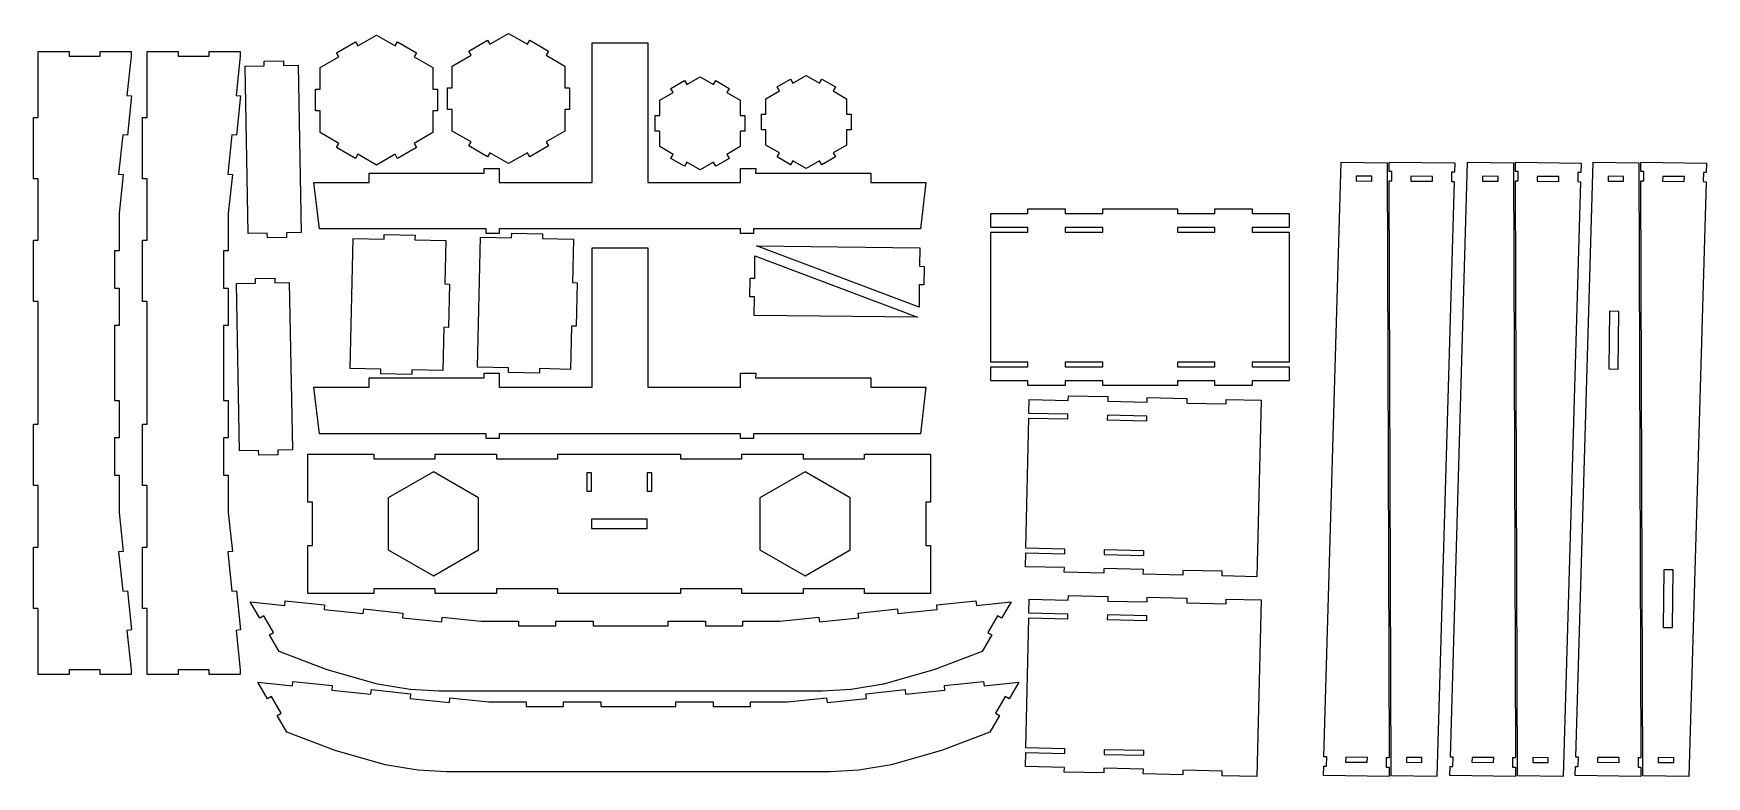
# Model space of a CAD drawing. Header units: millimetres. Extents: x -249 to 652, y -488 to -89.
import ezdxf

# ---------------------------------------------------------------- set-up
doc = ezdxf.new("R2010")
doc.units = ezdxf.units.MM
doc.header["$MEASUREMENT"] = 0

msp = doc.modelspace()

# ---------------------------------------------------------------- linework, layer by layer
for points in [[(-53.88, -153.64), (-63.99, -159.48), (-74.09, -153.64), (-75.34, -155.81), (-85.44, -149.97), (-84.19, -147.81), (-94.3, -141.98), (-94.3, -130.31), (-96.8, -130.31), (-96.8, -118.64), (-94.3, -118.64), (-94.3, -106.98), (-84.19, -101.14), (-85.44, -98.98), (-75.34, -93.14), (-74.09, -95.31), (-63.99, -89.48), (-53.88, -95.31), (-52.63, -93.14), (-42.53, -98.98), (-43.78, -101.14), (-33.67, -106.98), (-33.67, -118.64), (-31.17, -118.64), (-31.17, -130.31), (-33.67, -130.31), (-33.67, -141.98), (-43.78, -147.81), (-42.53, -149.97), (-52.63, -155.81)], [(17.19, -152.81), (7.09, -158.65), (-3.02, -152.81), (-4.27, -154.98), (-14.37, -149.15), (-13.12, -146.98), (-23.23, -141.15), (-23.23, -129.48), (-25.73, -129.48), (-25.73, -117.81), (-23.23, -117.81), (-23.23, -106.15), (-13.12, -100.31), (-14.37, -98.15), (-4.27, -92.32), (-3.02, -94.48), (7.09, -88.65), (17.19, -94.48), (18.44, -92.32), (28.54, -98.15), (27.29, -100.31), (37.4, -106.15), (37.4, -117.81), (39.9, -117.81), (39.9, -129.48), (37.4, -129.48), (37.4, -141.15), (27.29, -146.98), (28.54, -149.15), (18.44, -154.98)], [(-246.11, -433.35), (-246.11, -397.85), (-248.61, -397.85), (-248.61, -364.85), (-246.11, -364.85), (-246.11, -331.85), (-248.61, -331.85), (-248.61, -298.85), (-246.11, -298.85), (-246.11, -232.85), (-248.61, -232.85), (-248.61, -199.85), (-246.11, -199.85), (-246.11, -166.85), (-248.61, -166.85), (-248.61, -133.85), (-246.11, -133.85), (-246.11, -98.35), (-229.44, -98.35), (-229.44, -100.85), (-212.78, -100.85), (-212.78, -98.35), (-196.11, -98.35), (-196.11, -100.85), (-198.33, -121.98), (-195.84, -122.24), (-198.06, -143.37), (-200.55, -143.1), (-202.77, -164.23), (-200.28, -164.49), (-202.49, -185.49), (-202.49, -205.48), (-204.99, -205.48), (-204.99, -225.6), (-202.49, -225.6), (-202.49, -245.73), (-204.99, -245.73), (-204.99, -285.98), (-202.49, -285.98), (-202.49, -306.1), (-204.99, -306.1), (-204.99, -326.23), (-202.49, -326.23), (-202.49, -346.22), (-200.28, -367.22), (-202.77, -367.48), (-200.55, -388.6), (-198.06, -388.34), (-195.84, -409.47), (-198.33, -409.73), (-196.11, -430.85), (-196.11, -433.35), (-212.78, -433.35), (-212.78, -430.85), (-229.44, -430.85), (-229.44, -433.35)], [(-187.38, -433.35), (-187.38, -397.85), (-189.88, -397.85), (-189.88, -364.85), (-187.38, -364.85), (-187.38, -331.85), (-189.88, -331.85), (-189.88, -298.85), (-187.38, -298.85), (-187.38, -232.85), (-189.88, -232.85), (-189.88, -199.85), (-187.38, -199.85), (-187.38, -166.85), (-189.88, -166.85), (-189.88, -133.85), (-187.38, -133.85), (-187.38, -98.35), (-170.72, -98.35), (-170.72, -100.85), (-154.05, -100.85), (-154.05, -98.35), (-137.38, -98.35), (-137.38, -100.85), (-139.6, -121.98), (-137.12, -122.24), (-139.34, -143.37), (-141.82, -143.1), (-144.04, -164.23), (-141.56, -164.49), (-143.76, -185.49), (-143.76, -205.48), (-146.26, -205.48), (-146.26, -225.6), (-143.76, -225.6), (-143.76, -245.73), (-146.26, -245.73), (-146.26, -285.98), (-143.76, -285.98), (-143.76, -306.1), (-146.26, -306.1), (-146.26, -326.23), (-143.76, -326.23), (-143.76, -346.22), (-141.56, -367.22), (-144.04, -367.48), (-141.82, -388.6), (-139.34, -388.34), (-137.12, -409.47), (-139.6, -409.73), (-137.38, -430.85), (-137.38, -433.35), (-154.05, -433.35), (-154.05, -430.85), (-170.72, -430.85), (-170.72, -433.35)], [(-68.02, -168.72), (-68.02, -163.72), (-6.02, -163.72), (-6.1, -161.22), (1.98, -161.22), (1.98, -168.72), (51.98, -168.72), (51.98, -93.72), (81.98, -93.72), (81.98, -168.72), (131.98, -168.72), (131.98, -161.22), (140.07, -161.22), (139.98, -163.72), (201.98, -163.72), (201.98, -168.72), (231.69, -168.72), (228.69, -193.72), (138.98, -193.72), (138.9, -196.22), (131.98, -196.22), (131.98, -193.72), (1.98, -193.72), (1.98, -196.22), (-4.93, -196.22), (-5.02, -193.72), (-94.72, -193.72), (-97.72, -168.72)], [(-106.24, -105.75), (-104.59, -195.73), (-112.43, -195.88), (-112.38, -198.38), (-122.71, -198.57), (-122.76, -196.07), (-133.09, -196.26), (-134.74, -106.27), (-124.4, -106.08), (-124.45, -103.58), (-114.12, -103.39), (-114.07, -105.89)], [(131.8, -141.17), (131.8, -149.5), (124.58, -153.67), (125.83, -155.83), (118.62, -160), (117.37, -157.83), (110.15, -162), (102.93, -157.83), (101.68, -160), (94.47, -155.83), (95.72, -153.67), (88.5, -149.5), (88.5, -141.17), (86, -141.17), (86, -132.83), (88.5, -132.83), (88.5, -124.5), (95.72, -120.33), (94.47, -118.17), (101.68, -114), (102.93, -116.17), (110.15, -112), (117.37, -116.17), (118.62, -114), (125.83, -118.17), (124.58, -120.33), (131.8, -124.5), (131.8, -132.83), (134.3, -132.83), (134.3, -141.17)], [(188.91, -140.39), (188.91, -148.72), (181.69, -152.89), (182.94, -155.05), (175.73, -159.22), (174.48, -157.06), (167.26, -161.22), (160.04, -157.06), (158.79, -159.22), (151.58, -155.05), (152.83, -152.89), (145.61, -148.72), (145.61, -140.39), (143.11, -140.39), (143.11, -132.06), (145.61, -132.06), (145.61, -123.72), (152.83, -119.56), (151.58, -117.39), (158.79, -113.22), (160.04, -115.39), (167.26, -111.22), (174.48, -115.39), (175.73, -113.22), (182.94, -117.39), (181.69, -119.56), (188.91, -123.72), (188.91, -132.06), (191.41, -132.06), (191.41, -140.39)], [(480.93, -483.2), (480.94, -488.2), (445.62, -487.74), (445.77, -482.74), (447.27, -482.79), (447.41, -477.79), (445.91, -477.74), (455.23, -157.84), (479.91, -158.16), (480.91, -478.2), (479.41, -478.2), (479.43, -483.2)], [(480.96, -162.84), (480.94, -157.84), (516.26, -158.3), (516.11, -163.3), (514.62, -163.25), (514.47, -168.25), (515.97, -168.29), (506.65, -488.2), (481.98, -487.88), (480.97, -167.84), (482.47, -167.83), (482.46, -162.83)], [(548.92, -483.29), (548.93, -488.29), (513.61, -487.83), (513.76, -482.83), (515.26, -482.88), (515.4, -477.88), (513.91, -477.83), (523.22, -157.93), (547.9, -158.25), (548.9, -478.29), (547.4, -478.29), (547.42, -483.29)], [(548.95, -162.93), (548.93, -157.93), (584.25, -158.39), (584.11, -163.39), (582.61, -163.34), (582.46, -168.34), (583.96, -168.38), (574.64, -488.29), (549.97, -487.97), (548.96, -167.93), (550.46, -167.93), (550.45, -162.93)], [(616.45, -483.29), (616.47, -488.29), (581.15, -487.83), (581.29, -482.83), (582.79, -482.88), (582.94, -477.88), (581.44, -477.83), (590.76, -157.93), (615.43, -158.25), (616.44, -478.29), (614.94, -478.29), (614.95, -483.29)], [(616.48, -162.93), (616.47, -157.93), (651.79, -158.39), (651.64, -163.39), (650.14, -163.34), (650, -168.34), (651.5, -168.38), (642.18, -488.29), (617.5, -487.97), (616.5, -167.93), (618, -167.93), (617.98, -162.93)], [(463.27, -167.94), (471.61, -168.05), (471.64, -165.45), (463.31, -165.34)], [(504.3, -168.14), (504.34, -165.54), (492.67, -165.39), (492.64, -167.99)], [(531.27, -168.03), (539.6, -168.14), (539.63, -165.54), (531.3, -165.43)], [(572.3, -168.23), (572.33, -165.63), (560.66, -165.48), (560.63, -168.08)], [(598.8, -168.03), (607.13, -168.14), (607.17, -165.54), (598.83, -165.43)], [(639.83, -168.23), (639.86, -165.63), (628.2, -165.48), (628.17, -168.08)], [(367.07, -275.51), (367.07, -278.01), (326.82, -278.01), (326.82, -275.51), (306.69, -275.51), (306.69, -278.01), (286.57, -278.01), (286.57, -275.51), (266.69, -275.51), (266.69, -268.01), (286.57, -268.01), (286.57, -265.51), (266.69, -265.51), (266.69, -195.51), (286.57, -195.51), (286.57, -193.01), (266.69, -193.01), (266.69, -185.51), (286.57, -185.51), (286.57, -183.01), (306.69, -183.01), (306.69, -185.51), (326.82, -185.51), (326.82, -183.01), (367.07, -183.01), (367.07, -185.51), (387.19, -185.51), (387.19, -183.01), (407.32, -183.01), (407.32, -185.51), (427.19, -185.51), (427.19, -193.01), (407.32, -193.01), (407.32, -195.51), (427.19, -195.51), (427.19, -265.51), (407.32, -265.51), (407.32, -268.01), (427.19, -268.01), (427.19, -275.51), (407.32, -275.51), (407.32, -278.01), (387.19, -278.01), (387.19, -275.51)], [(-61.58, -269.21), (-78.24, -268.82), (-76.61, -198.84), (-59.95, -199.23), (-59.89, -196.73), (-43.23, -197.12), (-43.29, -199.62), (-26.63, -200), (-27.17, -223.33), (-24.67, -223.39), (-25.21, -246.72), (-27.71, -246.66), (-28.26, -269.98), (-44.92, -269.6), (-44.98, -272.1), (-61.64, -271.71)], [(7.07, -268.53), (-9.59, -268.14), (-7.96, -198.16), (8.7, -198.55), (8.76, -196.05), (25.42, -196.44), (25.36, -198.94), (42.02, -199.32), (41.48, -222.65), (43.98, -222.71), (43.44, -246.04), (40.94, -245.98), (40.39, -269.3), (23.73, -268.92), (23.67, -271.42), (7.01, -271.03)], [(306.69, -193.01), (306.69, -195.51), (326.82, -195.51), (326.82, -193.01)], [(367.07, -195.51), (387.19, -195.51), (387.19, -193.01), (367.07, -193.01)], [(-68.02, -278.92), (-68.02, -273.92), (-6.02, -273.92), (-6.1, -271.42), (1.98, -271.42), (1.98, -278.92), (51.98, -278.92), (51.98, -203.92), (81.98, -203.92), (81.98, -278.92), (131.98, -278.92), (131.98, -271.42), (140.07, -271.42), (139.98, -273.92), (201.98, -273.92), (201.98, -278.92), (231.69, -278.92), (228.69, -303.92), (138.98, -303.92), (138.9, -306.42), (131.98, -306.42), (131.98, -303.92), (1.98, -303.92), (1.98, -306.42), (-4.93, -306.42), (-5.02, -303.92), (-94.72, -303.92), (-97.72, -278.92)], [(228.12, -223.86), (227.99, -235.86), (140.42, -202.92), (228.33, -203.86), (228.22, -213.86), (230.72, -213.89), (230.62, -223.89)], [(139.53, -220.32), (139.66, -208.32), (227.23, -241.27), (139.31, -240.32), (139.42, -230.32), (136.92, -230.29), (137.03, -220.3)], [(-110.91, -222.56), (-109.27, -312.55), (-117.1, -312.69), (-117.05, -315.19), (-127.39, -315.38), (-127.43, -312.88), (-137.76, -313.07), (-139.41, -223.08), (-129.08, -222.9), (-129.12, -220.4), (-118.79, -220.21), (-118.75, -222.71)], [(599.15, -269.07), (604.15, -269.14), (604.56, -238.14), (599.56, -238.08)], [(326.82, -265.51), (306.69, -265.51), (306.69, -268.01), (326.82, -268.01)], [(387.19, -268.01), (387.19, -265.51), (367.07, -265.51), (367.07, -268.01)], [(393.31, -285.43), (412.06, -285.86), (409.86, -380.84), (391.11, -380.4), (391.17, -377.9), (369.93, -377.41), (369.87, -379.91), (348.64, -379.42), (348.69, -376.92), (327.46, -376.43), (327.4, -378.93), (306.16, -378.43), (306.22, -375.93), (285.24, -375.45), (285.41, -367.95), (306.4, -368.44), (306.45, -365.94), (285.47, -365.45), (287.09, -295.47), (308.08, -295.96), (308.13, -293.46), (287.15, -292.97), (287.32, -285.47), (308.31, -285.96), (308.37, -283.46), (329.6, -283.95), (329.54, -286.45), (350.78, -286.94), (350.84, -284.44), (372.07, -284.93), (372.01, -287.43), (393.25, -287.93)], [(329.37, -293.95), (329.31, -296.45), (350.55, -296.94), (350.61, -294.44)], [(99.62, -389.9), (33.62, -389.9), (33.62, -387.4), (0.62, -387.4), (0.62, -389.9), (-32.38, -389.9), (-32.38, -387.4), (-65.38, -387.4), (-65.38, -389.9), (-100.88, -389.9), (-100.88, -364.07), (-98.38, -364.07), (-98.38, -340.73), (-100.88, -340.73), (-100.88, -314.9), (-65.38, -314.9), (-65.38, -317.4), (-32.38, -317.4), (-32.38, -314.9), (0.62, -314.9), (0.62, -317.4), (33.62, -317.4), (33.62, -314.9), (99.62, -314.9), (99.62, -317.4), (132.62, -317.4), (132.62, -314.9), (165.62, -314.9), (165.62, -317.4), (198.62, -317.4), (198.62, -314.9), (234.12, -314.9), (234.12, -340.73), (231.62, -340.73), (231.62, -364.07), (234.12, -364.07), (234.12, -389.9), (198.62, -389.9), (198.62, -387.4), (165.62, -387.4), (165.62, -389.9), (132.62, -389.9), (132.62, -387.4), (99.62, -387.4)], [(-9.13, -366.4), (-9.13, -338.4), (-33.38, -324.4), (-57.63, -338.4), (-57.63, -366.4), (-33.38, -380.4)], [(51.62, -334.9), (51.62, -324.9), (49.12, -324.9), (49.12, -334.9)], [(84.12, -324.9), (81.62, -324.9), (81.62, -334.9), (84.12, -334.9)], [(166.62, -380.4), (190.87, -366.4), (190.87, -338.4), (166.62, -324.4), (142.37, -338.4), (142.37, -366.4)], [(51.62, -349.9), (51.62, -354.9), (81.62, -354.9), (81.62, -349.9)], [(348.93, -366.92), (327.69, -366.43), (327.63, -368.93), (348.87, -369.42)], [(633.78, -377.14), (628.78, -377.08), (628.38, -408.08), (633.38, -408.14)], [(52.63, -404.82), (52.63, -407.32), (92.88, -407.32), (92.88, -404.82), (113, -404.82), (113, -407.32), (133.13, -407.32), (133.13, -404.82), (153.12, -404.82), (174.11, -402.61), (174.38, -405.1), (195.5, -402.88), (195.24, -400.39), (216.36, -398.17), (216.63, -400.66), (237.75, -398.44), (237.49, -395.95), (258.61, -393.73), (258.88, -396.22), (277.53, -394.26), (272.33, -403.19), (270.17, -401.93), (264.98, -410.86), (267.14, -412.12), (261.94, -421.05), (235.96, -430.91), (208.89, -438.65), (191.4, -441.51), (175.95, -442.32), (-30.44, -442.32), (-45.9, -441.51), (-63.38, -438.65), (-90.46, -430.91), (-116.44, -421.05), (-121.63, -412.12), (-119.47, -410.86), (-124.67, -401.93), (-126.83, -403.19), (-132.03, -394.26), (-113.37, -396.22), (-113.11, -393.73), (-91.99, -395.95), (-92.25, -398.44), (-71.12, -400.66), (-70.86, -398.17), (-49.74, -400.39), (-50, -402.88), (-28.87, -405.1), (-28.61, -402.61), (-7.62, -404.82), (12.38, -404.82), (12.38, -407.32), (32.5, -407.32), (32.5, -404.82)], [(393.31, -392.88), (412.06, -393.32), (409.86, -488.29), (391.11, -487.86), (391.17, -485.36), (369.93, -484.86), (369.87, -487.36), (348.64, -486.87), (348.69, -484.37), (327.46, -483.88), (327.4, -486.38), (306.16, -485.89), (306.22, -483.39), (285.24, -482.9), (285.41, -475.4), (306.4, -475.89), (306.45, -473.39), (285.47, -472.9), (287.09, -402.92), (308.08, -403.41), (308.13, -400.91), (287.15, -400.42), (287.32, -392.93), (308.31, -393.41), (308.37, -390.91), (329.6, -391.4), (329.54, -393.9), (350.78, -394.4), (350.84, -391.9), (372.07, -392.39), (372.01, -394.89), (393.25, -395.38)], [(329.37, -401.4), (329.31, -403.9), (350.55, -404.39), (350.61, -401.89)], [(56.76, -448.19), (56.76, -450.69), (97.01, -450.69), (97.01, -448.19), (117.13, -448.19), (117.13, -450.69), (137.26, -450.69), (137.26, -448.19), (157.25, -448.19), (178.25, -445.99), (178.51, -448.47), (199.63, -446.25), (199.37, -443.77), (220.5, -441.54), (220.76, -444.03), (241.88, -441.81), (241.62, -439.32), (262.75, -437.1), (263.01, -439.59), (281.66, -437.63), (276.47, -446.56), (274.3, -445.3), (269.11, -454.23), (271.27, -455.49), (266.07, -464.42), (240.09, -474.28), (213.02, -482.02), (195.53, -484.88), (180.08, -485.69), (-26.31, -485.69), (-41.77, -484.88), (-59.25, -482.02), (-86.33, -474.28), (-112.3, -464.42), (-117.5, -455.49), (-115.34, -454.23), (-120.54, -445.3), (-122.7, -446.56), (-127.9, -437.63), (-109.24, -439.59), (-108.98, -437.1), (-87.86, -439.32), (-88.12, -441.81), (-66.99, -444.03), (-66.73, -441.54), (-45.61, -443.77), (-45.87, -446.25), (-24.74, -448.47), (-24.48, -445.99), (-3.49, -448.19), (16.51, -448.19), (16.51, -450.69), (36.63, -450.69), (36.63, -448.19)], [(348.93, -474.37), (327.69, -473.88), (327.63, -476.38), (348.87, -476.87)], [(457.58, -477.9), (457.54, -480.5), (469.21, -480.65), (469.24, -478.05)], [(498.61, -478.09), (490.28, -477.99), (490.24, -480.59), (498.58, -480.69)], [(525.57, -477.99), (525.54, -480.59), (537.2, -480.74), (537.24, -478.14)], [(566.6, -478.19), (558.27, -478.08), (558.24, -480.68), (566.57, -480.78)], [(593.11, -477.99), (593.07, -480.59), (604.74, -480.74), (604.77, -478.14)], [(634.14, -478.19), (625.8, -478.08), (625.77, -480.68), (634.1, -480.78)]]:
    msp.add_lwpolyline(points, close=True)

doc.saveas('drawing.dxf')
